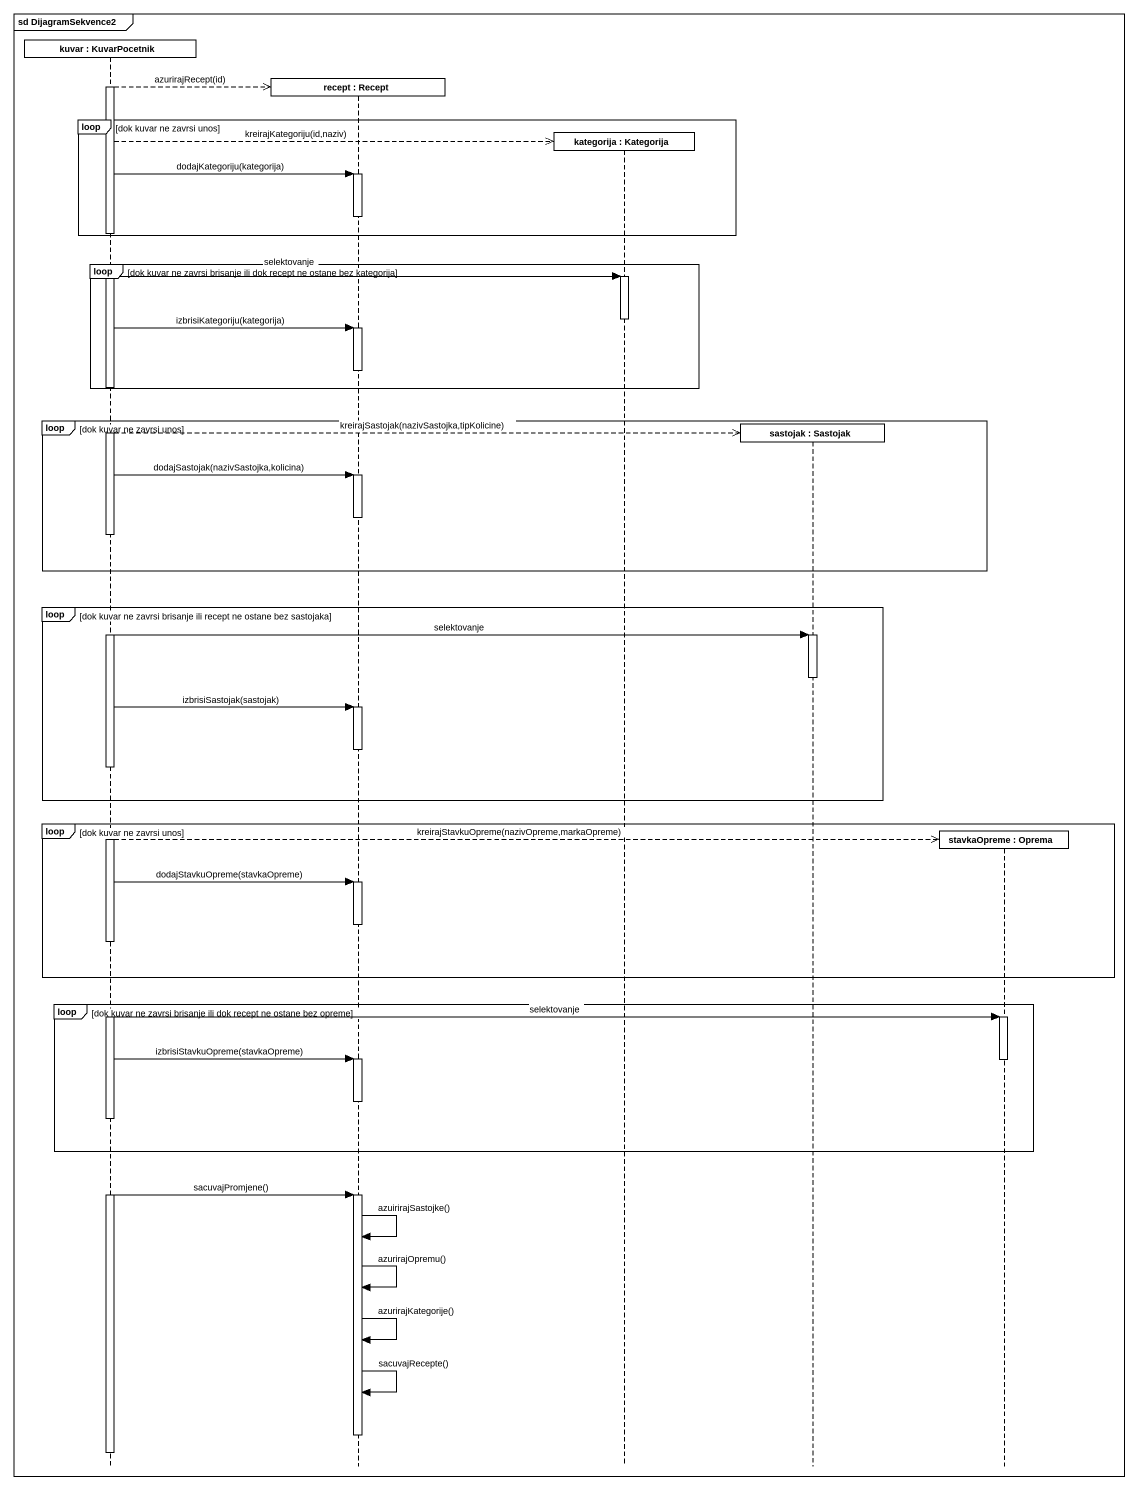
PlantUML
@startuml
mainframe sd DijagramSekvence2
hide footbox
participant "kuvar : KuvarPocetnik" as kuvar
participant "recept : Recept" as recept
participant "kategorija : Kategorija" as kategorija
participant "sastojak : Sastojak" as sastojak
participant "stavkaOpreme : Oprema" as stavkaOpreme

activate kuvar
kuvar -->> recept ** : azurirajRecept(id)
loop dok kuvar ne zavrsi unos
  kuvar -->> kategorija ** : kreirajKategoriju(id,naziv)
  kuvar -> recept : dodajKategoriju(kategorija)
  activate recept
  deactivate recept
end
loop dok kuvar ne zavrsi brisanje ili dok recept ne ostane bez kategorija
  kuvar -> kategorija : selektovanje
  activate kategorija
  deactivate kategorija
  kuvar -> recept : izbrisiKategoriju(kategorija)
  activate recept
  deactivate recept
end
loop dok kuvar ne zavrsi unos
  kuvar -->> sastojak ** : kreirajSastojak(nazivSastojka,tipKolicine)
  kuvar -> recept : dodajSastojak(nazivSastojka,kolicina)
  activate recept
  deactivate recept
end
loop dok kuvar ne zavrsi brisanje ili recept ne ostane bez sastojaka
  kuvar -> sastojak : selektovanje
  activate sastojak
  deactivate sastojak
  kuvar -> recept : izbrisiSastojak(sastojak)
  activate recept
  deactivate recept
end
loop dok kuvar ne zavrsi unos
  kuvar -->> stavkaOpreme ** : kreirajStavkuOpreme(nazivOpreme,markaOpreme)
  kuvar -> recept : dodajStavkuOpreme(stavkaOpreme)
  activate recept
  deactivate recept
end
loop dok kuvar ne zavrsi brisanje ili dok recept ne ostane bez opreme
  kuvar -> stavkaOpreme : selektovanje
  activate stavkaOpreme
  kuvar -> recept : izbrisiStavkuOpreme(stavkaOpreme)
  activate recept
  deactivate stavkaOpreme
  deactivate recept
end
kuvar -> recept : sacuvajPromjene()
activate recept
recept -> recept : azuirirajSastojke()
recept -> recept : azurirajOpremu()
recept -> recept : azurirajKategorije()
recept -> recept : sacuvajRecepte()
deactivate recept
deactivate kuvar
@enduml
